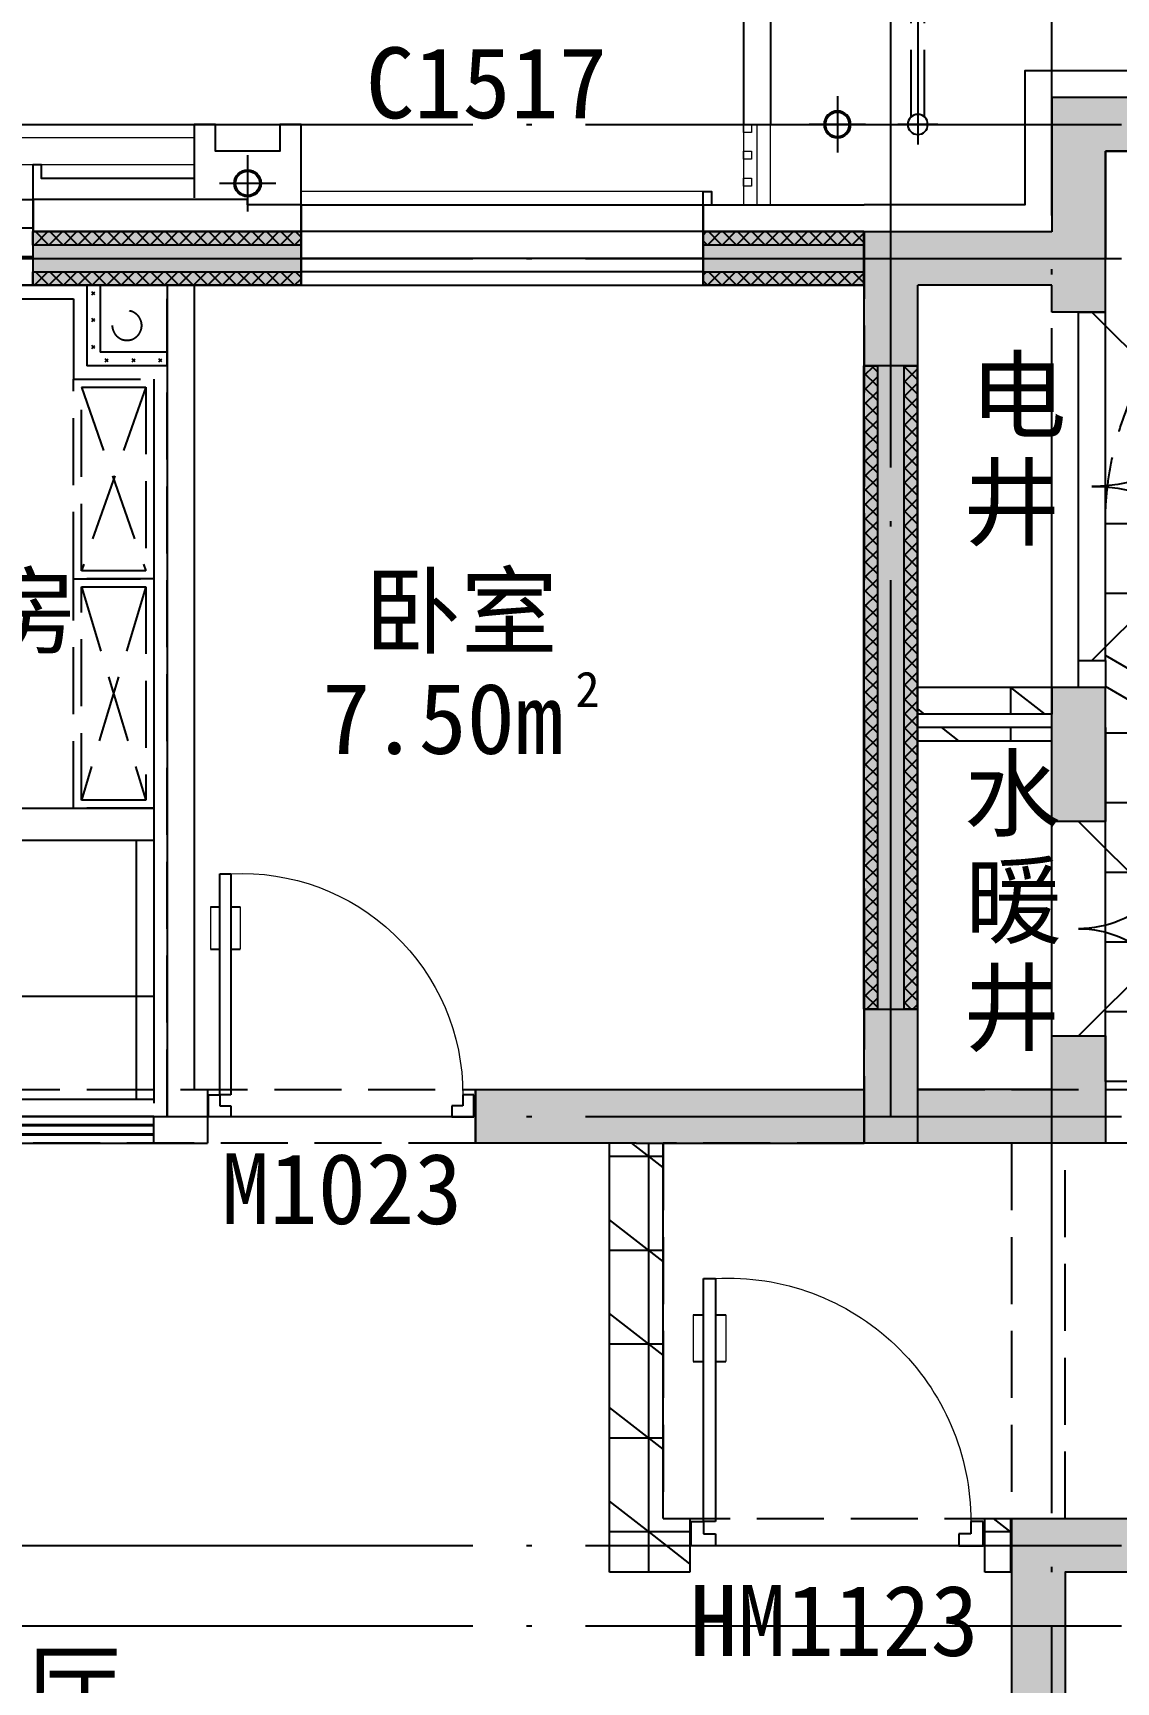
# Model space of a CAD drawing. Extents: x -46233 to 84150, y 109350 to 390860.
# Drawn here: x 34202 to 38242, y 233590 to 239741 of the extents above; entities that cross this region are included whole.
import ezdxf

# ---------------------------------------------------------------- set-up
doc = ezdxf.new("R2010")
doc.units = 0
doc.header["$LTSCALE"] = 1000
doc.header["$MEASUREMENT"] = 0
for name, pattern in [('120-CF-3.1x2.3$0$DASH', [0.35, 0.25, -0.1]), ('120-墙体$0$120-墙体$0$DASH', [0.35, 0.25, -0.1]), ('125-核心筒-标准层$0$DASH', [0.35, 0.25, -0.1]), ('3#-轴线$1$DOTE', [2.42, 2, -0.2, 0.02, -0.2]), ('DASH', [0.35, 0.25, -0.1])]:
    doc.linetypes.add(name, pattern=pattern)
doc.layers.get('Defpoints').update_dxf_attribs({"color": 4, "linetype": 'DASH'})
for name, color, linetype in [('120-CF-3.1x2.3$0$A-FLOR-SPCL', 225, 'Continuous'), ('120-J-MC$0$A-WALL-INSL', 241, 'Continuous'), ('120-MC编号-奇反$0$$1$A-ANNO-TEXT', 255, 'Continuous'), ('120-MC编号-奇反$0$$3$A-ANNO-TEXT', 255, 'Continuous'), ('120-MC编号-奇反$0$$5$A-ANNO-TEXT', 255, 'Continuous'), ('120-墙体$0$120-墙体$0$A-COLU-CONC-HATC', 204, 'Continuous'), ('120-墙体$0$120-墙体$0$A-DOOR', 51, 'Continuous'), ('120-墙体$0$120-墙体$0$A-FURN-MOVE', 47, '120-墙体$0$120-墙体$0$DASH'), ('120-墙体$0$120-墙体$0$A-WALL-BLOK', 131, 'Continuous'), ('120-墙体$0$120-墙体$0$A-WALL-CONC', 9, 'Continuous'), ('120-墙体$0$120-墙体$0$A-WALL-INSL', 241, 'Continuous'), ('120-墙体$0$A-COLU-CONC-HATC', 204, 'Continuous'), ('120-墙体$0$A-FLOR-HRAL', 71, 'Continuous'), ('120-墙体$0$A-WALL-BLOK', 131, 'Continuous'), ('120-墙体$0$A-WALL-STUD', 133, 'Continuous'), ('120-文字-标反$0$A-ANNO-TEXT', 7, 'Continuous'), ('125-核心筒-标准层$0$A-COLU-CONC-HATC', 204, 'Continuous'), ('125-核心筒-标准层$0$A-DOOR', 51, 'Continuous'), ('125-核心筒-标准层$0$A-FLOR-EVTR', 51, 'Continuous'), ('125-核心筒-标准层$0$A-FLOR-STRS', 51, 'Continuous'), ('125-核心筒-标准层$0$A-WALL-BLOK', 131, 'Continuous'), ('125-核心筒-标准层$0$A-WALL-CONC', 9, 'Continuous'), ('125-核心筒-标准层$0$A-WALL-INSL', 241, 'Continuous'), ('3#-轴线$1$A-ANNO-DOTE', 10, '3#-轴线$1$DOTE'), ('3#楼J层线脚$0$A-00-HX-113-wall-01Y$0$HRAL', 31, 'Continuous'), ('A-DRAN-SYMB', 243, 'Continuous'), ('A-WALL-INSL', 241, 'Continuous'), ('S-ANNO-TEXT', 7, 'Continuous'), ('S-PC-FQ-WYQ', 4, 'Continuous'), ('公区-文字-标反$0$A-ANNO-TEXT', 7, 'Continuous')]:
    doc.layers.add(name, color=color, linetype=linetype)
doc.layers.add('120-墙体$0$A-DOOR', color=51, linetype='Continuous', plot=False)
for name, color, linetype, lineweight in [('125-核心筒-标准层$0$A-00-15-4#-PM-TF$0$00-装饰-剖', 241, 'Continuous', 5), ('125-核心筒-标准层$0$A-00-15-4#-PM-TF$0$00-装饰-看', 46, 'Continuous', 5), ('3#楼J层线脚$0$A-00-15-1#-PM-2F$0$00-装饰-看', 46, 'Continuous', 5), ('3#楼J层线脚$0$A-00-15-4#-PM-TF$0$00-装饰-看', 46, 'Continuous', 5)]:
    doc.layers.add(name, color=color, linetype=linetype, lineweight=lineweight)
doc.styles.add('120-CF-3.1x2.3$0$地上图例$0$厨、卫01$0$08.60厨卫$0$Standard', font='simhei.ttf')
doc.styles.add('120-MC编号-奇反$0$Standard', font='')
doc.styles.add('120-文字-标反$0$Standard', font='')
doc.styles.add('公区-文字-标反$0$Standard', font='')
doc.styles.get('120-MC编号-奇反$0$Standard').set_extended_font_data('SimSun')
doc.styles.get('120-文字-标反$0$Standard').set_extended_font_data('SimSun')
doc.styles.get('公区-文字-标反$0$Standard').set_extended_font_data('SimSun')
pattern_1 = [(0, (0, 0), (0, 350), []), (37.875, (400, 0), (-169.615, 218.077), []), (90, (400, 0), (-450, 3e-14), [])]
pattern_2 = [(45, (16.99, 14.34), (-50, 50), [16, -54.7107]), (135, (128.304, 14.34), (-50, -50), [16, -54.7107])]

# ---------------------------------------------------------------- blocks, each defined once
blk = doc.blocks.new('120-J-MC')
at = {"layer": '120-J-MC$0$A-WALL-INSL'}
for points in [[(-7200, 100), (-7200, 200), (-7250, 200)], [(-5700, 100), (-5700, 200), (-5500, 200), (-5500, 220), (-4700, 220), (-4700, 100)]]:
    blk.add_lwpolyline(points, dxfattribs=at)
blk = doc.blocks.new('120-CF-3.1x2.3$0$jyr5')
at = {"layer": '120-CF-3.1x2.3$0$A-FLOR-SPCL'}
for p, q in [((745622.7, 32900.4), (745622.7, 33049.9)), ((745642.7, 32900.4), (745642.7, 33049.9)), ((745603.7, 32932.4), (745603.7, 32831.3)), ((745623.7, 32932.4), (745623.7, 32831.3)), ((745662.2, 32887.9), (745655.2, 32887.9)), ((745662.2, 32867.9), (745655.2, 32867.9)), ((745806.7, 32877.9), (745770.7, 32877.9)), ((745806.7, 32733.9), (745806.7, 32877.9)), ((745615.4, 32803.1), (745661.7, 32756.8)), ((745629.5, 32817.2), (745675.9, 32770.9)), ((745806.7, 32733.9), (745770.7, 32733.9))]:
    blk.add_line(p, q, dxfattribs=at)
for points in [[(745600.7, 32954.9, -1), (745626.7, 32954.9), (745626.7, 32932.4), (745600.7, 32932.4)], [(745770.7, 32712.9), (745770.7, 32898.9, 0.414214), (745760.7, 32908.9), (745643.7, 32908.9, 0.414214), (745633.7, 32898.9), (745633.7, 32712.9, 0.414214), (745643.7, 32702.9), (745760.7, 32702.9, 0.414214)], [(745655.2, 32864.9), (745639.7, 32864.9, -0.414214), (745619.7, 32884.9), (745619.7, 32900.4), (745645.7, 32900.4), (745645.7, 32890.9), (745655.2, 32890.9)], [(745684.7, 32890.9, -1), (745684.7, 32864.9), (745662.2, 32864.9), (745662.2, 32890.9)], [(745693.9, 32757.1, -1), (745675.5, 32738.7), (745659.6, 32754.6), (745678, 32773)]]:
    blk.add_lwpolyline(points, format="xyb", close=True, dxfattribs=at)
for centre, radius in [((745632.7, 33078.2), 30), ((745684.7, 32877.9), 15), ((745684.7, 32877.9), 10), ((745684.7, 32747.9), 15), ((745684.7, 32747.9), 10)]:
    blk.add_circle(centre, radius, dxfattribs=at)
for radius in [40, 20]:
    blk.add_arc((745643.7, 32831.3), radius, 180, 225, dxfattribs=at)
blk = doc.blocks.new('120-CF-3.1x2.3$0$分集水器')
at = {"layer": '120-CF-3.1x2.3$0$A-FLOR-SPCL'}
blk.add_lwpolyline([(650, 120), (0, 120), (0, 0), (650, 0)], close=True, dxfattribs=at)
at = {"layer": '120-CF-3.1x2.3$0$A-FLOR-SPCL', "style": '120-CF-3.1x2.3$0$地上图例$0$厨、卫01$0$08.60厨卫$0$Standard'}
blk.add_text('F', height=105.1, dxfattribs=at).set_placement((288.5, 8.9))
blk = doc.blocks.new('120-CF-3.1x2.3$0$A$C7214d1e0')
at = {"layer": '120-CF-3.1x2.3$0$A-FLOR-SPCL'}
for p, q in [((966.4, 797), (0, 797)), ((0, 797), (0, 153.5)), ((384.4, 153.5), (384.4, 797)), ((966.4, 153.5), (966.4, 797)), ((0, 732.8), (384.4, 732.8)), ((384.4, 732.8), (966.4, 732.8)), ((0, 153.5), (966.4, 153.5)), ((403.6, 0), (966.4, 153.5)), ((547.8, 153.5), (425.8, 123.9)), ((425.8, 123.9), (437.9, 30.8)), ((437.9, 30.8), (399.8, 14.3)), ((399.8, 14.3), (403.6, 0))]:
    blk.add_line(p, q, dxfattribs=at)
blk = doc.blocks.new('120-CF-3.1x2.3$0$建-1-2#楼提资底图$0$A-HXD-X1-F1$0$大单盆')
for p, q in [((35552.1, 15154.1), (34890.4, 15154.1)), ((34861.3, 15124.9), (34861.3, 14703.2)), ((34949.5, 15076.4), (35493.8, 15076.4)), ((35396.5, 15098.1), (35359.7, 14999.7)), ((35376.5, 14990), (35443.3, 15071.1)), ((35424.4, 15108.1), (35438, 15100.3)), ((35581.3, 15124.9), (35581.3, 14703.2)), ((34891.2, 14761.5), (34891.2, 15018.1)), ((35552.1, 15018.1), (35552.1, 14761.5)), ((35359.7, 14999.7), (35376.5, 14990)), ((35493.8, 14703.2), (34949.5, 14703.2)), ((34890.4, 14674.1), (35552.1, 14674.1))]:
    blk.add_line(p, q)
for centre, radius in [((35368.1, 15105.5), 19.4), ((35484.7, 15105.5), 19.4), ((35541.7, 15105.5), 19.4), ((35406.1, 14914), 24.3)]:
    blk.add_circle(centre, radius)
for centre, radius, start, end in [((34890.4, 15124.9), 29.1, 90, 180), ((35552.1, 15124.9), 29.1, 0, 90), ((34949.5, 15018.1), 58.3, 90, 180), ((35414.7, 15091.3), 19.4, 60, 159.46232), ((35428.3, 15083.5), 19.4, 320.53768, 60), ((35493.8, 15018.1), 58.3, 0, 90), ((34890.4, 14703.2), 29.1, 180, 270), ((34949.5, 14761.5), 58.3, 180, 270), ((35493.8, 14761.5), 58.3, 270, 0), ((35552.1, 14703.2), 29.1, 270, 0)]:
    blk.add_arc(centre, radius, start, end)
blk = doc.blocks.new('120-CF-3.1x2.3$0$88')
for p, q in [((-662.94, 388.62), (22.86, 388.62)), ((-662.94, 0), (-662.94, 388.62)), ((-640.08, 0), (-640.08, 388.62)), ((0, 0), (0, 388.62)), ((22.86, 388.62), (22.86, 0)), ((-502.92, 342.9), (-502.92, 297.18)), ((-137.16, 342.9), (-137.16, 297.18)), ((-594.36, 251.46), (-548.64, 251.46)), ((-411.48, 251.46), (-457.2, 251.46)), ((-228.6, 251.46), (-182.88, 251.46)), ((-45.72, 251.46), (-91.44, 251.46)), ((-502.92, 160.02), (-502.92, 205.74)), ((-137.16, 160.02), (-137.16, 205.74)), ((0, 137.16), (-640.08, 137.16)), ((22.86, 0), (-662.94, 0)), ((0, 45.72), (-640.08, 45.72))]:
    blk.add_line(p, q)
for centre, radius in [((-502.92, 251.46), 91.44), ((-137.16, 251.46), 91.44), ((-571.5, 91.44), 22.86), ((-480.06, 91.44), 22.86), ((-297.18, 91.44), 22.86), ((-228.6, 91.44), 22.86), ((-137.16, 91.44), 22.86), ((-68.58, 91.44), 22.86)]:
    blk.add_circle(centre, radius)
blk = doc.blocks.new('120-CF-3.1x2.3$0$XU-125-SF$0$$0$XU-(115-120)H(2)$0$A-Kitchen-Water heater-340x190')
at = {"layer": '120-CF-3.1x2.3$0$A-FLOR-SPCL'}
for p, q in [((47.3, -187), (47.3, -185)), ((77.3, -185), (77.3, -187))]:
    blk.add_line(p, q, dxfattribs=at)
for points in [[(57.8, -20), (67.8, 0), (140.8, 0), (150.8, -20), (170.8, -20), (170.8, -165, -0.414214), (150.8, -185), (-149.2, -185, -0.414214), (-169.2, -165), (-169.2, -20), (-149.2, -20), (-139.2, 0), (-66.2, 0), (-56.2, -20)], [(-64.2, -55), (75.8, -55, 0.414214), (80.8, -50), (80.8, -40, -0.414214), (85.8, -35), (155.8, -35), (155.8, -165, -0.414214), (150.8, -170), (-149.2, -170, -0.414214), (-154.2, -165), (-154.2, -35), (-74.2, -35, -0.414214), (-69.2, -40), (-69.2, -50, 0.414214)]]:
    blk.add_lwpolyline(points, format="xyb", close=True, dxfattribs=at)
blk.add_lwpolyline([(57.8, -20), (120.8, -20), (130.8, 0)], dxfattribs=at)
blk.add_lwpolyline([(64.8, -185), (64.8, -199, -0.414214), (63.8, -200), (60.8, -200, -0.414214), (59.8, -199), (59.8, -185)], format="xyb", dxfattribs=at)
for centre, radius in [((-54.2, -40), 8), ((0.8, -40), 12), ((67.8, -40), 8)]:
    blk.add_circle(centre, radius, dxfattribs=at)
for centre, start, end in [((60.9, -171.1), 229.45307, 266.94411), ((63.7, -171.1), 273.05589, 310.54693)]:
    blk.add_arc(centre, 20.9, start, end, dxfattribs=at)
at = {"layer": '120-CF-3.1x2.3$0$A-FLOR-SPCL', "style": '120-CF-3.1x2.3$0$地上图例$0$厨、卫01$0$08.60厨卫$0$Standard'}
blk.add_text('R', height=105.1, rotation=90, dxfattribs=at).set_placement((58.4, -119.4))
blk = doc.blocks.new('120-CF-3.1x2.3')
at = {"layer": '120-CF-3.1x2.3$0$A-FLOR-SPCL'}
for p, q in [((-400, -50), (-1950, -50)), ((-1950, -50), (-1950, -350)), ((-400, -450), (-400, -50)), ((-2250, -350), (-2250, -3050))]:
    blk.add_line(p, q, dxfattribs=at)
at = {"layer": '120-CF-3.1x2.3$0$A-FLOR-SPCL', "linetype": '120-CF-3.1x2.3$0$DASH'}
blk.add_line((-1950, -350), (-2250, -350), dxfattribs=at)
for points in [[(-1950, -350), (-2250, -350), (-2250, -1095), (-1950, -1095)], [(-1980, -380), (-2220, -380), (-2220, -1065), (-1980, -1065)], [(-400, -450), (-50, -450), (-50, -1115.9), (-400, -1115.9)], [(-370, -480), (-80, -480), (-80, -1085.9), (-370, -1085.9)], [(-1950, -1095), (-2250, -1095), (-2250, -1950), (-1950, -1950)], [(-1980, -1125), (-2220, -1125), (-2220, -1920), (-1980, -1920)], [(-400, -1115.9), (-50, -1115.9), (-50, -1731.8), (-400, -1731.8)], [(-370, -1145.9), (-80, -1145.9), (-80, -1701.8), (-370, -1701.8)], [(-400, -1731.8), (-50, -1731.8), (-50, -2347.7), (-400, -2347.7)], [(-370, -1761.8), (-80, -1761.8), (-80, -2317.7), (-370, -2317.7)], [(-400, -2347.7), (-50, -2347.7), (-50, -3045), (-400, -3045)], [(-370, -2377.7), (-80, -2377.7), (-80, -3015), (-370, -3015)]]:
    blk.add_lwpolyline(points, close=True, dxfattribs=at)
for points in [[(-2220, -380), (-1980, -1065)], [(-1980, -380), (-2220, -1065)], [(-80, -480), (-370, -1085.9)], [(-370, -480), (-80, -1085.9)], [(-2220, -1125), (-1980, -1920)], [(-1980, -1125), (-2220, -1920)], [(-80, -1145.9), (-370, -1701.8)], [(-370, -1145.9), (-80, -1701.8)], [(-80, -1761.8), (-370, -2317.7)], [(-370, -1761.8), (-80, -2317.7)], [(-80, -2377.7), (-370, -3015)], [(-370, -2377.7), (-80, -3015)]]:
    blk.add_lwpolyline(points, dxfattribs=at)
at = {"layer": '120-CF-3.1x2.3$0$A-FLOR-SPCL'}
blk.add_lwpolyline([(-50, -3045), (-650, -3045), (-650, -650), (-1650, -650), (-1650, -1950), (-2250, -1950)], dxfattribs=at)
at = {"layer": '120-CF-3.1x2.3$0$A-FLOR-SPCL', "linetype": '120-CF-3.1x2.3$0$DASH', "ltscale": 0.5}
blk.add_lwpolyline([(-80, -1609.5), (-80, -2204.5), (-630, -2204.5), (-630, -1609.5)], close=True, dxfattribs=at)
at = {"layer": 'Defpoints'}
blk.add_lwpolyline([(-2300, 0), (0, 0), (0, -3100), (-2300, -3100)], close=True, dxfattribs=at)
blk.add_blockref('120-CF-3.1x2.3$0$分集水器', (-1510, -170))
at = {"layer": '120-CF-3.1x2.3$0$A-FLOR-SPCL', "extrusion": (0, 0, -1), "zscale": -1}
blk.add_blockref('120-CF-3.1x2.3$0$建-1-2#楼提资底图$0$A-HXD-X1-F1$0$大单盆', (-34071.3, -15274.1), dxfattribs=at)
at = {"layer": '120-CF-3.1x2.3$0$A-FLOR-SPCL'}
for name, p, rotation in [('120-CF-3.1x2.3$0$jyr5', (-33512.8, 745522.2), 270), ('120-CF-3.1x2.3$0$XU-125-SF$0$$0$XU-(115-120)H(2)$0$A-Kitchen-Water heater-340x190', (-50, -774.8), 270), ('120-CF-3.1x2.3$0$88', (-530, -2227), 270), ('120-CF-3.1x2.3$0$A$C7214d1e0', (-1453, -3036.4), 90)]:
    blk.add_blockref(name, p, dxfattribs=dict(at, rotation=rotation))
blk = doc.blocks.new('120-墙体$0$A$C738E77EC')
at = {"layer": '120-墙体$0$A-DOOR'}
for points in [[(-777.5, 70), (0, 70), (0, 100), (-777.5, 100)], [(-777.5, 35), (0, 35), (0, 65), (-777.5, 65)], [(-777.5, 0), (0, 0), (0, 30), (-777.5, 30)]]:
    blk.add_lwpolyline(points, close=True, dxfattribs=at)
blk.add_lwpolyline([(-777.5, 15), (-902.5, 15), (-871.9, 50)], dxfattribs=at)
blk = doc.blocks.new('120-墙体$0$120-墙体$0$$DorLib2D$00000009')
for p, q in [((0.4129, 0.9053), (0.4129, 0.0807)), ((0.4541, 0.9053), (0.4129, 0.9053)), ((0.4541, 0.0807), (0.4541, 0.9053)), ((0.4129, 0.7822), (0.378, 0.7822)), ((0.489, 0.7822), (0.4541, 0.7822)), ((0.4129, 0.6235), (0.378, 0.6235)), ((0.489, 0.6235), (0.4541, 0.6235)), ((-0.4941, 0.0807), (-0.4529, 0.0807)), ((-0.4941, -0.0018), (-0.4941, 0.0807)), ((-0.4529, 0.0807), (-0.4529, 0.0395)), ((0.4129, 0.0807), (0.4541, 0.0807)), ((0.4953, 0.0807), (0.4541, 0.0807)), ((0.4541, 0.0807), (0.4541, 0.0395)), ((0.4953, -0.0018), (0.4953, 0.0807)), ((-0.4529, 0.0395), (-0.4117, 0.0395)), ((-0.4117, 0.0395), (-0.4117, -0.0018)), ((0.4541, 0.0395), (0.4129, 0.0395)), ((0.4129, 0.0395), (0.4129, -0.0018)), ((-0.4941, -0.0018), (-0.4941, -0.0018)), ((-0.4117, -0.0018), (-0.4941, -0.0018)), ((0.4129, -0.0018), (0.4953, -0.0018)), ((0.4953, -0.0018), (0.4953, -0.0018))]:
    blk.add_line(p, q)
at = {"lineweight": 13}
for p, q in [((0.378, 0.7822), (0.378, 0.6235)), ((0.489, 0.7822), (0.489, 0.6235))]:
    blk.add_line(p, q, dxfattribs=at)
blk.add_arc((0.3716, 0.0817), 0.8246, 87.134, 180.0717, dxfattribs=at)
blk = doc.blocks.new('120-墙体$0$120-墙体$0$$TCHSYS$WIN2D')
for p, q in [((-0.5, 0.5), (0.5, 0.5)), ((-0.5, 0.5), (-0.5, -0.5)), ((0.5, 0.5), (0.5, -0.5)), ((0.5, 0.1667), (-0.5, 0.1667)), ((0.5, -0.1667), (-0.5, -0.1667)), ((-0.5, -0.5), (0.5, -0.5))]:
    blk.add_line(p, q)
blk = doc.blocks.new('120-墙体')
at = {"layer": '120-墙体$0$120-墙体$0$A-COLU-CONC-HATC'}
for points in [[(-7800, 100), (-7800, -100), (-7200, -100), (-7200, 100)], [(-5700, 100), (-5700, -100), (-5250, -100), (-5250, 100)], [(-5250, 100), (-5250, -100), (-4700, -100), (-4700, 100)], [(-6950, -3300), (-6950, -3100), (-7800, -3100), (-7800, -3300)], [(-6950, -3300), (-6350, -3300), (-6350, -3100), (-6950, -3100)]]:
    blk.add_hatch(color=256, dxfattribs=at).paths.add_polyline_path(points)
h = blk.add_hatch(dxfattribs=at)
h.set_pattern_fill('空心砖', color=256, scale=100, style=0)
h.set_pattern_definition(pattern_1)
h.paths.add_polyline_path([(-7050, -4700), (-6850, -4900), (-6850, -3300), (-7050, -3300)])
h = blk.add_hatch(dxfattribs=at)
h.set_pattern_fill('空心砖', color=256, scale=100, style=0)
h.set_pattern_definition(pattern_1)
h.paths.add_polyline_path([(-8350, -4900), (-8250, -4900), (-8250, -4700), (-8350, -4700)])
h = blk.add_hatch(dxfattribs=at)
h.set_pattern_fill('空心砖', color=256, scale=100, style=0)
h.set_pattern_definition(pattern_1)
h.paths.add_polyline_path([(-7050, -4700), (-7150, -4700), (-7150, -4900), (-6850, -4900)])
at = {"layer": '120-墙体$0$A-COLU-CONC-HATC'}
h = blk.add_hatch(dxfattribs=at)
h.set_pattern_fill('石膏板', color=256, scale=20, style=0)
h.set_pattern_definition(pattern_2)
h.paths.add_polyline_path([(-4950, -100), (-4950, -350), (-4900, -400), (-4900, -100)])
h = blk.add_hatch(dxfattribs=at)
h.set_pattern_fill('石膏板', color=256, scale=20, style=0)
h.set_pattern_definition(pattern_2)
h.paths.add_polyline_path([(-5200, -400), (-4900, -400), (-4950, -350), (-5200, -350)])
at = {"layer": '120-墙体$0$120-墙体$0$A-FURN-MOVE'}
blk.add_circle((-5050, -250), 55, dxfattribs=at)
at = {"layer": '120-墙体$0$120-墙体$0$A-WALL-BLOK'}
for p, q in [((-5300, -100), (-5300, -3100)), ((-5200, -100), (-5200, -3200)), ((-5300, -3100), (-5350, -3100)), ((-5150, -3200), (-5200, -3200)), ((-5150, -3300), (-5150, -3200)), ((-5250, -3300), (-5350, -3300)), ((-5150, -3300), (-5250, -3300))]:
    blk.add_line(p, q, dxfattribs=at)
at = {"layer": '120-墙体$0$120-墙体$0$A-WALL-CONC'}
for p, q in [((-7800, 100), (-7200, 100)), ((-7200, -100), (-7200, 100)), ((-5700, -100), (-5700, 100)), ((-5700, 100), (-5250, 100)), ((-5250, 100), (-4700, 100)), ((-4700, -100), (-4700, 100)), ((-7800, -100), (-7200, -100)), ((-5700, -100), (-5250, -100)), ((-5250, -100), (-4700, -100)), ((-6950, -3100), (-7800, -3100)), ((-7800, -3300), (-7800, -3100)), ((-6350, -3100), (-6950, -3100)), ((-6350, -3300), (-6350, -3100)), ((-5350, -3100), (-5350, -3300)), ((-6950, -3300), (-7800, -3300)), ((-6950, -3300), (-6350, -3300))]:
    blk.add_line(p, q, dxfattribs=at)
at = {"layer": '120-墙体$0$120-墙体$0$A-WALL-INSL'}
for p, q in [((-7200, 200), (-7200, 100)), ((-5700, 200), (-5700, 100)), ((-4700, 220), (-4700, 100))]:
    blk.add_line(p, q, dxfattribs=at)
blk.add_lwpolyline([(-7200, 100), (-7200, 200), (-7250, 200)], dxfattribs=at)
at = {"layer": '120-墙体$0$A-FLOR-HRAL'}
blk.add_lwpolyline([(-7200, -50), (-5700, -50), (-5700, -100), (-7200, -100)], close=True, dxfattribs=at)
at = {"layer": '120-墙体$0$A-WALL-BLOK'}
for p, q in [((-7050, -4700), (-7050, -3300)), ((-6850, -4900), (-6850, -3300)), ((-8250, -4700), (-8350, -4700)), ((-8350, -4700), (-8350, -4900)), ((-8250, -4900), (-8250, -4700)), ((-7050, -4700), (-7150, -4700)), ((-7150, -4700), (-7150, -4900)), ((-8350, -4900), (-8250, -4900)), ((-7150, -4900), (-6850, -4900))]:
    blk.add_line(p, q, dxfattribs=at)
at = {"layer": '120-墙体$0$A-WALL-STUD'}
for p, q in [((-4950, -100), (-4950, -350)), ((-4900, -100), (-4950, -100)), ((-4900, -100), (-4900, -400)), ((-5200, -350), (-4950, -350)), ((-5200, -350), (-5200, -400)), ((-5200, -400), (-4900, -400))]:
    blk.add_line(p, q, dxfattribs=at)
at = {"layer": 'Defpoints'}
blk.add_lwpolyline([(-7800, 100), (-7800, -3300), (-7050, -3300), (-7050, -4700), (-8350, -4700), (-8350, -7200), (-9550, -7200), (-9550, -11200)], dxfattribs=at)
blk.add_lwpolyline([(-6350, -3300), (-1750, -3300), (-1750, -3100), (-6350, -3100)], close=True, dxfattribs=at)
blk.add_blockref('120-CF-3.1x2.3', (-2900, -100))
at = {"xscale": -1}
blk.add_blockref('120-墙体$0$A$C738E77EC', (-5150, -3300), dxfattribs=at)
at = {"layer": '120-墙体$0$120-墙体$0$A-DOOR'}
for name, p, xscale, yscale, zscale in [('120-墙体$0$120-墙体$0$$TCHSYS$WIN2D', (-6450, 50), -1500, -300, 300), ('120-墙体$0$120-墙体$0$$TCHSYS$WIN2D', (-4100, 60), -1200, -320, 320), ('120-墙体$0$120-墙体$0$$DorLib2D$00000009', (-7700, -4800), 1100, 1100, 200)]:
    blk.add_blockref(name, p, dxfattribs=dict(at, xscale=xscale, yscale=yscale, zscale=zscale))
at = {"layer": '120-墙体$0$120-墙体$0$A-DOOR', "xscale": -1000, "yscale": -1000, "zscale": 200, "rotation": 180}
blk.add_blockref('120-墙体$0$120-墙体$0$$DorLib2D$00000009', (-5850, -3200), dxfattribs=at)
blk = doc.blocks.new('125-核心筒-标准层$0$A$C524E5E6F')
at = {"layer": '125-核心筒-标准层$0$A-FLOR-EVTR'}
for points in [[(0, 0), (2200, 0), (2200, -2100), (0, -2100)], [(300, -200), (1900, -200), (1900, -1700), (300, -1700)], [(650, -1950), (1550, -1950), (1550, -1800), (650, -1800)]]:
    blk.add_lwpolyline(points, close=True, dxfattribs=at)
for points in [[(300, -1700), (1900, -200)], [(1900, -1700), (300, -200)]]:
    blk.add_lwpolyline(points, dxfattribs=at)
blk = doc.blocks.new('125-核心筒-标准层$0$$DorLib2D$00000116')
at = {"color": 0}
for p, q in [((-0.5, 0), (-0.1464, 0.3536)), ((0.5, 0), (0.1464, 0.3536))]:
    blk.add_line(p, q, dxfattribs=at)
for centre, start, end in [((-0.5, 0), 0, 45), ((0.5, 0), 135, 180)]:
    blk.add_arc(centre, 0.5, start, end, dxfattribs=at)
blk = doc.blocks.new('125-核心筒-标准层')
at = {"layer": '125-核心筒-标准层$0$A-COLU-CONC-HATC'}
for points in [[(150, 7700), (150, 7500), (950, 7500), (1150, 7700)], [(1150, 7700), (950, 7500), (950, 7100), (1083.3, 7100), (1150, 7200)], [(1083.3, 7100), (1150, 7000), (1650, 7000), (1749.8, 7100), (1750, 7200), (1150, 7200)], [(1749.8, 7100), (1850, 7000), (1850, 7200), (1749.3, 7200)], [(1150, 6900), (1150, 7000), (1083.3, 7100), (950, 7100), (950, 6900)], [(1650, 5500), (1850, 5500), (1850, 7000), (1749.8, 7100), (1650, 7000)], [(950, 5350), (1150, 5350), (1150, 5500), (950, 5500)], [(1650, 5350), (1850, 5350), (1850, 5500), (1650, 5500)], [(950, 5350), (950, 5000), (1150, 5000), (1150, 5350)], [(1750, 3933.3), (1850, 4000), (1850, 5350), (1650, 5350), (1650, 4000)], [(1150, 4000), (1150, 4200), (950, 4200), (950, 3800)], [(1150, 4000), (950, 3800), (1750, 3800), (1750, 3933.3), (1650, 4000)], [(1750, 3933.3), (1750, 3800), (1850, 3800), (1850, 4000)], [(1300, 2400), (550, 2400), (550, 2200), (1100, 2200)], [(1300, 2400), (1100, 2200), (1100, 100), (1300, -100)]]:
    blk.add_hatch(color=256, dxfattribs=at).paths.add_polyline_path(points)
h = blk.add_hatch(dxfattribs=at)
h.set_pattern_fill('空心砖', color=256, scale=100, style=0)
h.set_pattern_definition(pattern_1)
h.paths.add_polyline_path([(1150, 5400), (1650, 5400), (1650, 5500), (1150, 5500)])
h = blk.add_hatch(dxfattribs=at)
h.set_pattern_fill('空心砖', color=256, scale=100, style=0)
h.set_pattern_definition(pattern_1)
h.paths.add_polyline_path([(1150, 5350), (1150, 5300), (1650, 5300), (1650, 5350)])
at = {"layer": '125-核心筒-标准层$0$A-00-15-4#-PM-TF$0$00-装饰-剖'}
for points in [[(2300, 7570), (2300, 7600), (2270, 7600), (2270, 7570)], [(2300, 7470), (2300, 7500), (2270, 7500), (2270, 7470)], [(2300, 7370), (2300, 7400), (2270, 7400), (2270, 7370)]]:
    blk.add_lwpolyline(points, close=True, dxfattribs=at)
at = {"layer": '125-核心筒-标准层$0$A-00-15-4#-PM-TF$0$00-装饰-看', "color": 251}
for points in [[(-2300, 7300), (-2300, 8750), (2200, 8749.3), (2200, 7300)], [(2250, 7600), (2250, 7300)], [(2300, 7600), (2300, 7300)]]:
    blk.add_lwpolyline(points, dxfattribs=at)
at = {"layer": '125-核心筒-标准层$0$A-DOOR'}
for p, q in [((950, 5600), (950, 6900)), ((1050, 5600), (1050, 6900)), ((950, 4200), (950, 5000)), ((1150, 4200), (1150, 5000))]:
    blk.add_line(p, q, dxfattribs=at)
at = {"layer": '125-核心筒-标准层$0$A-FLOR-STRS'}
for p, q in [((950, 7500), (-1650, 7500)), ((950, 6110), (950, 7500)), ((-240, 6110), (950, 6110)), ((-240, 6110), (950, 6110)), ((950, 5618.6), (950, 6110)), ((-240, 5850), (950, 5850)), ((372.1, 5284.9), (950, 5618.6)), ((398.9, 5184.9), (950, 5503.1)), ((950, 4030), (950, 5503.1)), ((650.2, 5330), (950, 5330)), ((199.8, 5070), (950, 5070)), ((-240, 4810), (950, 4810)), ((-240, 4550), (950, 4550)), ((-240, 4290), (950, 4290)), ((-240, 4030), (950, 4030))]:
    blk.add_line(p, q, dxfattribs=at)
at = {"layer": '125-核心筒-标准层$0$A-FLOR-STRS', "linetype": '125-核心筒-标准层$0$DASH'}
blk.add_lwpolyline([(-1650, 6110, -0.414214), (-460, 7300), (-240, 7300, -0.414214), (950, 6110)], format="xyb", dxfattribs=at)
blk.add_lwpolyline([(1150, 5500), (1150, 6900)], dxfattribs=at)
at = {"layer": '125-核心筒-标准层$0$A-WALL-BLOK'}
for p, q in [((2300, 8850), (2299.8, 7600)), ((2200, 8750), (2199.8, 7600)), ((2299.8, 7600), (2199.8, 7600)), ((1050, 6900), (950, 6900)), ((1050, 5600), (950, 5600)), ((950, 5600), (950, 5500)), ((1050, 5500), (1050, 5600)), ((1150, 5500), (1650, 5500)), ((1150, 5500), (1150, 5400)), ((1150, 5400), (1650, 5400)), ((1150, 5350), (1650, 5350)), ((1150, 5300), (1650, 5300))]:
    blk.add_line(p, q, dxfattribs=at)
at = {"layer": '125-核心筒-标准层$0$A-WALL-CONC'}
for p, q in [((150, 7700), (1150, 7700)), ((1150, 7700), (1150, 7200)), ((150, 7500), (950, 7500)), ((950, 7500), (950, 7100)), ((1150, 7200), (1750, 7200)), ((1749.3, 7200), (1850, 7200)), ((950, 6900), (950, 7100)), ((1150, 7000), (1650, 7000)), ((1150, 6900), (1150, 7000)), ((1650, 5500), (1650, 7000)), ((1850, 7000), (1850, 7000)), ((1850, 5500), (1850, 7000)), ((950, 6900), (1150, 6900)), ((950, 5350), (950, 5500)), ((950, 5500), (1150, 5500)), ((1150, 5350), (1150, 5500)), ((1650, 5350), (1650, 5500)), ((1850, 5350), (1850, 5500)), ((950, 5350), (950, 5000)), ((1150, 5000), (1150, 5350)), ((1650, 4000), (1650, 5350)), ((1850, 4000), (1850, 5350)), ((950, 5000), (1150, 5000)), ((1150, 4200), (950, 4200)), ((950, 4200), (950, 3800)), ((1150, 4000), (1150, 4200)), ((1150, 4000), (1650, 4000)), ((1850, 4000), (1850, 4000)), ((950, 3800), (1750, 3800)), ((1750, 3800), (1850, 3800)), ((1300, 2400), (550, 2400)), ((1300, 2400), (1300, -100)), ((550, 2200), (1100, 2200)), ((1100, 2200), (1100, 100))]:
    blk.add_line(p, q, dxfattribs=at)
at = {"layer": '125-核心筒-标准层$0$A-WALL-INSL'}
for points in [[(150, 7700), (150, 7800), (1250, 7800), (1250, 7300), (1850, 7300)], [(2450, 7300), (1850, 7300)]]:
    blk.add_lwpolyline(points, dxfattribs=at)
at = {"layer": 'Defpoints'}
for points in [[(-1650, 3800), (1650, 3800), (1650, 4000), (-1650, 4000)], [(1100, 3800), (1300, 3800), (1300, 2400), (1100, 2400)]]:
    blk.add_lwpolyline(points, close=True, dxfattribs=at)
blk.add_blockref('125-核心筒-标准层$0$A$C524E5E6F', (-1100, 2200))
at = {"layer": '125-核心筒-标准层$0$A-DOOR', "rotation": 90}
for p, xscale, yscale, zscale in [((1000, 6250), 1300, 1300, 100), ((1050, 4600), 800, 800, 200)]:
    blk.add_blockref('125-核心筒-标准层$0$$DorLib2D$00000116', p, dxfattribs=dict(at, xscale=xscale, yscale=yscale, zscale=zscale))
blk = doc.blocks.new('公区-文字-标反')
at = {"layer": '公区-文字-标反$0$A-ANNO-TEXT', "style": '公区-文字-标反$0$Standard'}
for s, p in [('电', (-1455.2, 6458)), ('井', (-1480.3, 6058)), ('水', (-1477.3, 4972.6)), ('暖', (-1472.9, 4572.6)), ('井', (-1480.3, 4172.6))]:
    blk.add_text(s, height=264.3, dxfattribs=at).set_placement(p)
blk = doc.blocks.new('120-文字-标反')
at = {"layer": '120-文字-标反$0$A-ANNO-TEXT', "style": '120-文字-标反$0$Standard'}
for s, p in [('厨房', (-5504.9, 5652.2)), ('卧室', (-3714.4, 5652.2)), ('餐厅', (-5342.6, 1634.2))]:
    blk.add_text(s, height=264.35, dxfattribs=at).set_placement(p)
at = {"layer": 'Defpoints', "style": '120-文字-标反$0$Standard'}
for s, height, p in [('2', 132.2, (-2926.9, 5427.2)), ('7.50m', 264.35, (-3872.1, 5252.2))]:
    blk.add_text(s, height=height, dxfattribs=at).set_placement(p)
blk = doc.blocks.new('3#-标准层')
at = {"xscale": -1}
for name, p in [('125-核心筒-标准层', (31350, -7100)), ('120-墙体', (21700, 0))]:
    blk.add_blockref(name, p, dxfattribs=at)
for name in ['公区-文字-标反', '120-文字-标反']:
    blk.add_blockref(name, (31350, -7100))
blk = doc.blocks.new('3#-轴线')
at = {"layer": '3#-轴线$1$A-ANNO-DOTE'}
for points in [[(29600, -3200), (29600, 5500)], [(30200, -7100), (30200, 5500)], [(-3000, 500), (45757.3, 500)], [(-3000, 0), (45757.3, 0)], [(-3000, -3200), (45757.3, -3200)], [(-3000, -4800), (45757.3, -4800)], [(-3000, -5100), (45757.3, -5100)]]:
    blk.add_lwpolyline(points, dxfattribs=at)
blk = doc.blocks.new('120-MC编号-奇反')
at = {"layer": '120-MC编号-奇反$0$$1$A-ANNO-TEXT', "color": 2, "style": '120-MC编号-奇反$0$Standard'}
blk.add_text('C1517', height=264.35, dxfattribs=at).set_placement((-3708.4, 7623.2, 0))
at = {"layer": '120-MC编号-奇反$0$$3$A-ANNO-TEXT', "color": 2, "style": '120-MC编号-奇反$0$Standard'}
blk.add_text('HM1123', height=264.35, dxfattribs=at).set_placement((-2501.4, 1887.5))
at = {"layer": '120-MC编号-奇反$0$$5$A-ANNO-TEXT', "color": 2, "style": '120-MC编号-奇反$0$Standard'}
blk.add_text('M1023', height=264.35, dxfattribs=at).set_placement((-4248, 3498.5))
blk = doc.blocks.new('3#楼J层线脚')
at = {"layer": '3#楼J层线脚$0$A-00-15-1#-PM-2F$0$00-装饰-看', "linetype": 'ByBlock'}
blk.add_lwpolyline([(4350, 7549.9), (10450, 7550.4)], dxfattribs=at)
at = {"layer": '3#楼J层线脚$0$A-00-15-4#-PM-TF$0$00-装饰-看', "color": 251}
for points in [[(4920, 7450), (4349.8, 7450)], [(6150, 7450.1), (4950, 7450)], [(2450, 7350), (3950, 7350)]]:
    blk.add_lwpolyline(points, dxfattribs=at)
at = {"layer": '3#楼J层线脚$0$A-00-HX-113-wall-01Y$0$HRAL'}
for points in [[(3950, 7300), (3950, 7599.9), (4030, 7599.9), (4030, 7499.9), (4270, 7499.9), (4270, 7599.9), (4350, 7599.9), (4349.5, 7326.3)], [(4949.5, 7320.1), (4950, 7450), (4920, 7450), (4920, 7450), (4920, 7400), (4349.7, 7400)], [(2450, 7300), (2450, 7350), (2420, 7350), (2420, 7300)]]:
    blk.add_lwpolyline(points, dxfattribs=at)
blk = doc.blocks.new('A$C53EF3948')
at = {"layer": 'S-PC-FQ-WYQ'}
h = blk.add_hatch(dxfattribs=at)
h.set_pattern_fill('ANSI37', color=8, scale=12, angle=180)
h.set_pattern_definition([(225, (-535455.14, -690264.16), (26.9407684, -26.9407684), []), (315, (-535455.14, -690264.16), (26.9407684, 26.9407684), [])])
h.paths.add_polyline_path([(26499.3, -50), (26499.3, 0), (27499.3, 0), (27499.3, -50)])
h = blk.add_hatch(dxfattribs=at)
h.set_pattern_fill('ANSI37', color=8, scale=12, angle=180)
h.set_pattern_definition([(225, (-537955.13, -690264.16), (26.9407684, -26.9407684), []), (315, (-537955.13, -690264.16), (26.9407684, 26.9407684), [])])
h.paths.add_polyline_path([(28999.3, -50), (28999.3, 0), (29599.3, 0), (29599.3, -50)])
h = blk.add_hatch(dxfattribs=at)
h.set_pattern_fill('ANSI37', color=8, scale=12, angle=180)
h.set_pattern_definition([(225, (-535455.14, -690414.16), (26.9407684, -26.9407684), []), (315, (-535455.14, -690414.16), (26.9407684, 26.9407684), [])])
h.paths.add_polyline_path([(26499.3, -200), (26499.3, -150), (27499.3, -150), (27499.3, -200)])
h = blk.add_hatch(dxfattribs=at)
h.set_pattern_fill('ANSI37', color=8, scale=12, angle=180)
h.set_pattern_definition([(225, (-537955.13, -690414.16), (26.9407684, -26.9407684), []), (315, (-537955.13, -690414.16), (26.9407684, 26.9407684), [])])
h.paths.add_polyline_path([(28999.3, -200), (28999.3, -150), (29599.3, -150), (29599.3, -200)])
h = blk.add_hatch(dxfattribs=at)
h.set_pattern_fill('ANSI37', color=8, scale=12, angle=90)
h.set_pattern_definition([(135, (-880806.25, 675689.564), (-26.9407684, -26.9407684), []), (225, (-880806.25, 675689.564), (26.9407684, -26.9407684), [])])
h.paths.add_polyline_path([(29649.3, -2900.1), (29599.3, -2900.1), (29599.5, -500), (29649.5, -500)])
h = blk.add_hatch(dxfattribs=at)
h.set_pattern_fill('ANSI37', color=8, scale=12, angle=90)
h.set_pattern_definition([(135, (-880956.25, 675689.564), (-26.9407684, -26.9407684), []), (225, (-880956.25, 675689.564), (26.9407684, -26.9407684), [])])
h.paths.add_polyline_path([(29799.3, -2900.1), (29749.3, -2900.1), (29749.5, -500), (29799.5, -500)])
at = {"layer": 'S-PC-FQ-WYQ', "color": 8}
for points in [[(26499.3, -50), (26499.3, 0), (27499.3, 0), (27499.3, -50)], [(27499.3, -200), (27499.3, 0), (26499.3, 0), (26499.3, -200)], [(28999.3, 0), (27499.3, 0), (27499.3, -200), (28999.3, -200)], [(28999.3, -50), (28999.3, 0), (29599.3, 0), (29599.3, -50)], [(29599.3, -200), (29599.3, 0), (28999.3, 0), (28999.3, -200)], [(26499.3, -200), (26499.3, -150), (27499.3, -150), (27499.3, -200)], [(28999.3, -200), (28999.3, -150), (29599.3, -150), (29599.3, -200)], [(29649.3, -2900.1), (29599.3, -2900.1), (29599.5, -500), (29649.5, -500)], [(29799.5, -500), (29599.5, -500), (29599.3, -2900.1), (29799.3, -2900.1)], [(29799.3, -2900.1), (29749.3, -2900.1), (29749.5, -500), (29799.5, -500)]]:
    blk.add_lwpolyline(points, close=True, dxfattribs=at)
blk = doc.blocks.new('YSG-T')
at = {"layer": 'A-DRAN-SYMB', "color": 1}
for p, q in [((0, 105), (0, -105)), ((-105, 0), (105, 0))]:
    blk.add_line(p, q, dxfattribs=at)
for radius in [50, 45]:
    blk.add_circle((0, 0), radius, dxfattribs=at)
blk = doc.blocks.new('VFDCV DF')
at = {"xscale": -1}
blk.add_blockref('YSG-T', (4150, 7380.4), dxfattribs=at)
blk = doc.blocks.new('雨水管')
at = {"layer": 'A-DRAN-SYMB'}
for p, q in [((100, 105), (100, -105)), ((-5, 0), (205, 0))]:
    blk.add_line(p, q, dxfattribs=at)
for radius in [50, 45]:
    blk.add_circle((100, 0), radius, dxfattribs=at)
blk = doc.blocks.new('YHHYTG')
blk.add_blockref('雨水管', (1849.8, 7599.9))
blk = doc.blocks.new('A$C105E6BD3')
at = {"layer": 'A-DRAN-SYMB'}
h = blk.add_hatch(dxfattribs=at)
h.set_pattern_fill('ANSI31', color=5, scale=5, angle=360, style=0)
h.set_pattern_definition([(45, (3432.766, -27402.858), (-5.61266, 5.61266), [])])
edge = h.paths.add_edge_path()
edge.add_arc((0, 1050), 25, 0, 360)
at = {"layer": 'A-DRAN-SYMB', "color": 5}
for p, q in [((0, 1125), (0, 37.5)), ((-75, 1050), (75, 1050)), ((0, 75), (0, -75)), ((-75, 0), (75, 0))]:
    blk.add_line(p, q, dxfattribs=at)
at = {"layer": 'A-DRAN-SYMB', "color": 5, "linetype": 'DASH'}
for p, q in [((-25, 28), (-25, 1050)), ((25, 28), (25, 1050))]:
    blk.add_line(p, q, dxfattribs=at)
at = {"layer": 'A-DRAN-SYMB', "color": 5}
for centre, radius in [((0, 1050), 25), ((0, 0), 37.5)]:
    blk.add_circle(centre, radius, dxfattribs=at)
blk = doc.blocks.new('A$C085D4417')
blk.add_blockref('A$C105E6BD3', (75, 75))
blk = doc.blocks.new('vgfrtvgf')
for name, p in [('A$C085D4417', (1574.8, 7525)), ('VFDCV DF', (0, 0))]:
    blk.add_blockref(name, p)
at = {"layer": 'A-WALL-INSL'}
blk.add_blockref('YHHYTG', (0, 0), dxfattribs=at)

msp = doc.modelspace()

# ---------------------------------------------------------------- block references
for name, p in [('3#-轴线', (7802.7, 238900)), ('3#-标准层', (7802.7, 238900)), ('120-MC编号-奇反', (39152.7, 231800))]:
    msp.add_blockref(name, p)
at = {"xscale": -1}
for name, p in [('3#楼J层线脚', (39152.7, 231800)), ('vgfrtvgf', (39152.7, 231800)), ('120-J-MC', (29502.7, 238900))]:
    msp.add_blockref(name, p, dxfattribs=at)
at = {"layer": 'S-ANNO-TEXT'}
msp.add_blockref('A$C53EF3948', (7702.7, 239000.1), dxfattribs=at)

doc.saveas('drawing.dxf')
